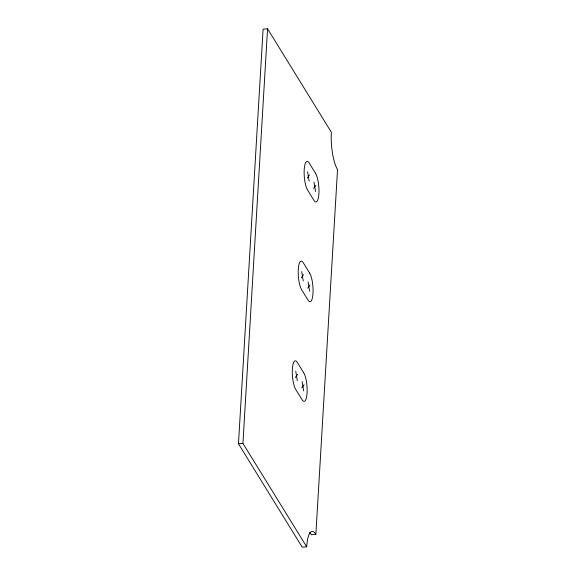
<?xml version="1.0" encoding="UTF-8"?>
<svg xmlns="http://www.w3.org/2000/svg" width="576" height="576" viewBox="0 0 576 576"><rect width="100%" height="100%" fill="white"/><g stroke="black" fill="none" stroke-linecap="round" stroke-linejoin="round"><path stroke-width="0.86" d="M238.464 443.779L263.095 29.167L267.566 28.8L331.337 132.221A27.95 7.51 85.3 0 0 337.536 169.603L315.864 534.362A27.95 7.51 85.3 0 0 306.706 546.833L302.234 547.2L238.464 443.779L242.935 443.419L306.706 546.833M242.935 443.419L267.566 28.8M307.217 178.042L309.506 174.924M313.618 188.424L315.907 185.306M301.291 277.747L303.581 274.63M307.692 288.13L309.982 285.012M295.366 377.46L297.655 374.342M301.766 387.835L304.056 384.718M315.864 534.362L311.393 534.73A27.95 7.51 85.3 0 0 309.557 532.505M313.985 182.189L315.533 191.534M307.584 171.814L309.132 181.159M308.059 281.894L309.607 291.24M301.658 271.519L303.214 280.865M302.141 381.607L303.689 390.953M295.74 371.225L297.288 380.57M315.562 173.362L309.161 162.979A15.142 4.068 85.3 0 0 304.2 169.74A15.142 4.068 85.3 0 0 307.555 189.986L313.956 200.369A15.142 4.068 85.3 0 0 318.917 193.608A15.142 4.068 85.3 0 0 315.562 173.362M309.636 273.067L303.235 262.692A15.142 4.068 85.3 0 0 298.274 269.446A15.142 4.068 85.3 0 0 301.637 289.692L308.03 300.074A15.142 4.068 85.3 0 0 312.998 293.321A15.142 4.068 85.3 0 0 309.636 273.067M303.718 372.773L297.317 362.398A15.142 4.068 85.3 0 0 292.349 369.151A15.142 4.068 85.3 0 0 295.711 389.398L302.112 399.78A15.142 4.068 85.3 0 0 307.073 393.026A15.142 4.068 85.3 0 0 303.718 372.773"/></g></svg>
